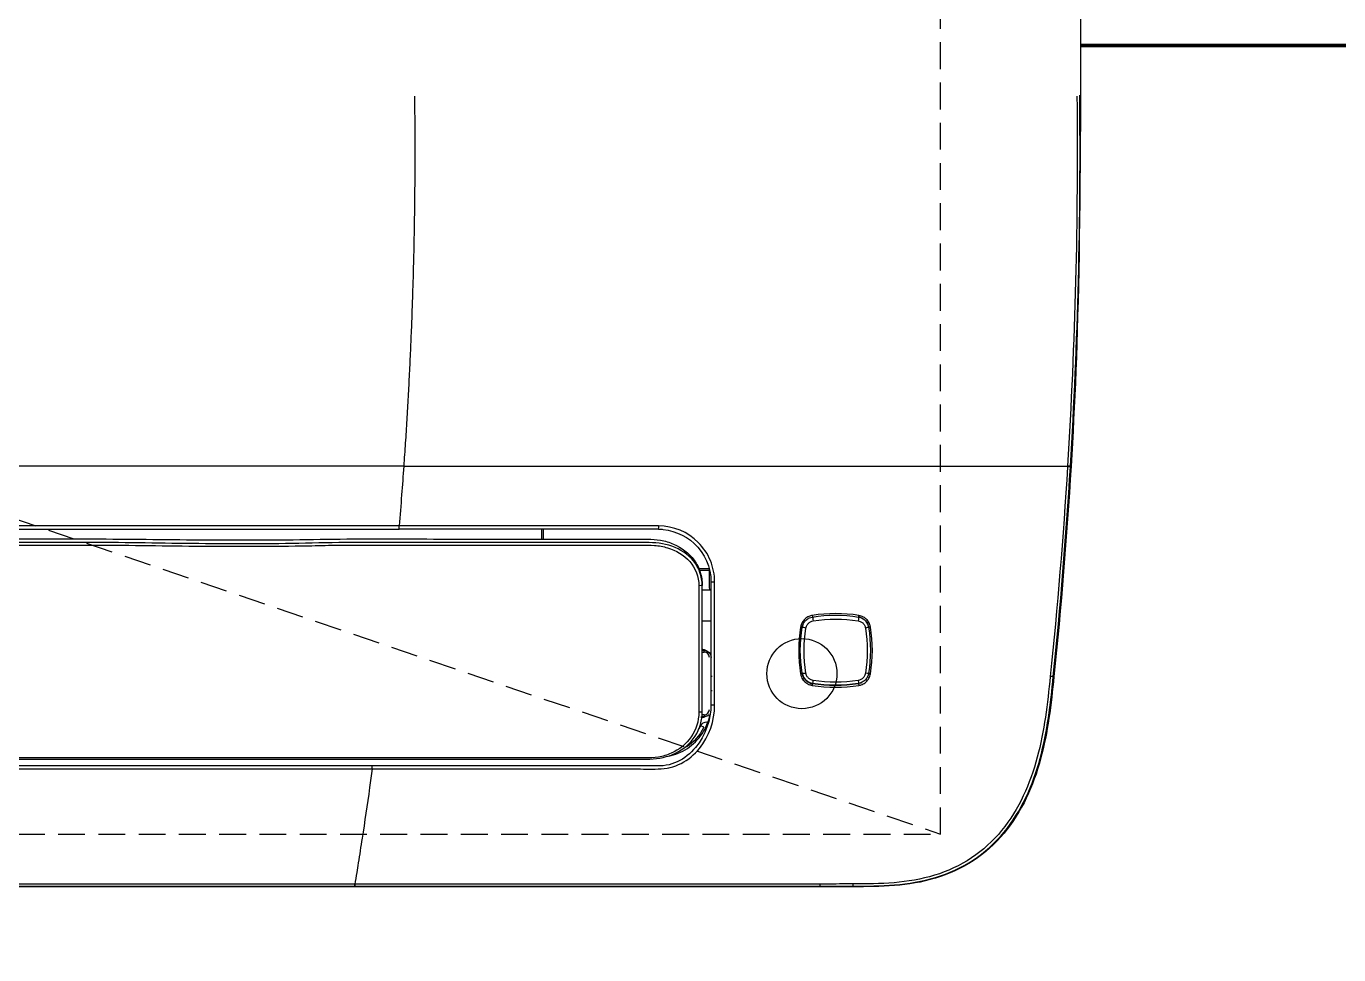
# Model space of a CAD drawing. Header units: inches. Extents: x 4000 to 56200, y 2703 to 36422.
# Drawn here: x 42720 to 43086.7, y 17555.2 to 17814.6 of the extents above; entities that cross this region are included whole.
import ezdxf

# ---------------------------------------------------------------- set-up
doc = ezdxf.new("R2010")
doc.units = ezdxf.units.IN
doc.header["$LTSCALE"] = 30
doc.header["$MEASUREMENT"] = 0
doc.linetypes.add('HIDDEN', pattern=[0.375, 0.25, -0.125])
doc.layers.add('06-LIGHT', color=4, linetype='Continuous')
doc.layers.add('3.기호.계단선', color=30, linetype='Continuous')
doc.linetypes.add('FENCELINE1', pattern='A,0.25,-0.1,[133,ltypeshp.shx,S=0.1,R=0,X=-0.1,Y=0],-0.1,1', length=1.45)

# ---------------------------------------------------------------- blocks, each defined once
blk = doc.blocks.new('1370')
at = {"color": 1, "linetype": 'HIDDEN'}
blk.add_line((15882.63, 18029.5), (17175.4, 17588.85), dxfattribs=at)
at = {"color": 8}
for p, q in [((17025.43, 17691.65), (16032.59, 17691.65)), ((17024.14, 17674.99), (16033.87, 17674.99)), ((16033.87, 17674.03), (17024.15, 17674.03)), ((17063.96, 17674.08), (17063.96, 17671.31)), ((17064.45, 17671.31), (17064.45, 17674.08)), ((17097.06, 17674.08), (17097.69, 17674.08)), ((17110.77, 17662.96), (17107.69, 17662.96)), ((17107.85, 17662.61), (17110.77, 17662.61)), ((17110.77, 17662.96), (17110.77, 17662.61)), ((17110.77, 17662.61), (17110.77, 17657.72)), ((17108.81, 17657.15), (17111.26, 17657.15)), ((17111.26, 17648.33), (17108.81, 17648.33)), ((17109.35, 17640.21), (17108.81, 17640.21)), ((17108.81, 17639.72), (17109.35, 17639.72)), ((17109.35, 17639.72), (17109.35, 17640.21)), ((17111.6, 17632.91), (17111.3, 17632.91)), ((17111.3, 17629), (17111.6, 17629)), ((17109.27, 17618.71), (17108.39, 17619.15)), ((17108.58, 17621.4), (17108.58, 17621.7)), ((17108.69, 17621.7), (17109.35, 17621.7)), ((17109.35, 17622.19), (17108.73, 17622.19)), ((17109.35, 17622.19), (17109.35, 17621.7)), ((17011.63, 17574.84), (16046.39, 17574.84)), ((16046.39, 17574.36), (17011.63, 17574.36)), ((17011.63, 17574.17), (16046.39, 17574.17)), ((17011.63, 17574.84), (17011.63, 17574.36)), ((17011.63, 17574.36), (17011.63, 17574.17)), ((17141.72, 17574.17), (17141.72, 17574.35)), ((17150.92, 17574.17), (17150.92, 17574.35))]:
    blk.add_line(p, q, dxfattribs=at)
at = {"color": 0}
blk.add_line((17207.08, 17632.9), (17206.91, 17632.92), dxfattribs=at)
at = {"color": 1, "linetype": 'HIDDEN'}
blk.add_lwpolyline([(17175.4, 17588.85), (17175.4, 18029.5), (15882.63, 18029.5), (15882.63, 17588.85)], close=True, dxfattribs=at)
at = {"color": 1, "ltscale": 5}
blk.add_circle((17136.67, 17633.7), 9.79, dxfattribs=at)
at = {"color": 8}
for centre, radius, start, end in [((17111.75, 17657.72), 0.979, 180, 225), ((17108.58, 17638.15), 2.15, 72.9253, 90), ((17109.35, 17638.25), 1.47, 0, 90), ((17109.35, 17623.66), 1.47, 270, 0), ((17096.58, 17625.07), 13.22, 328.097, 333.4012), ((17108.58, 17623.85), 2.15, 270, 273.0122), ((17110.15, 17618.27), 0.49, 90, 153.4012)]:
    blk.add_arc(centre, radius, start, end, dxfattribs=at)
at = {"color": 8, "extrusion": (0, 0, -1)}
for centre, radius, start, end in [((-17108.58, 17638.15), 2.45, 90, 129.1993), ((-17109.35, 17638.25), 1.96, 90, 180), ((-17110.15, 17618.27), 1.96, 26.5988, 90), ((-17108.58, 17623.85), 2.45, 238.1625, 270), ((-17109.35, 17623.66), 1.96, 223.9524, 270), ((-17096.58, 17625.07), 14.2, 206.5988, 236.6418)]:
    blk.add_arc(centre, radius, start, end, dxfattribs=at)
for centre, major_axis, ratio, start_param, end_param in [((17096.57, 17675.01), (0, -0.979), 0.039572, 4.743067, 6.253409), ((17107.83, 17658.36), (0.979, 0), 0.091087, 0, 1.524136), ((17112.24, 17659.34), (-0.979, 0), 0.07156, 4.657594, 6.336089), ((17139.51, 17650), (-0.079, 0.483), 0.06114, 1.678256, 3.141593), ((17139.74, 17648.55), (-0.157, 0.967), 0.073171, 0, 1.688079), ((17152.31, 17648.55), (-0.157, -0.967), 0.114633, 3.172472, 4.795856), ((17152.54, 17650), (0.079, 0.483), 0.102662, 1.648499, 3.141593), ((17136.27, 17646.76), (-0.483, 0.079), 0.093123, 3.141593, 4.62253), ((17137.72, 17646.53), (-0.967, 0.157), 0.09423, 4.607252, 6.074525), ((17154.33, 17646.53), (-0.967, -0.157), 0.119638, 3.294614, 4.630175), ((17155.78, 17646.76), (0.483, 0.079), 0.113629, 1.4976, 3.141593), ((17136.27, 17633.73), (0.483, 0.079), 0.154688, 0, 1.526261), ((17137.72, 17633.96), (-0.967, -0.157), 0.15433, 4.652507, 6.076962), ((17154.33, 17633.96), (-0.967, 0.157), 0.118028, 3.276991, 4.597384), ((17155.78, 17633.73), (-0.483, 0.079), 0.119995, 4.608145, 6.283185), ((17139.51, 17630.49), (0.079, 0.483), 0.094032, 0, 1.712132), ((17139.74, 17631.94), (-0.157, -0.967), 0.107455, 4.844449, 6.283185), ((17152.31, 17631.94), (-0.157, 0.967), 0.069084, 1.724652, 3.141593), ((17152.54, 17630.49), (-0.079, 0.483), 0.055123, 0, 1.728004), ((17107.83, 17623.11), (0.979, 0), 0.211564, 0, 1.531745), ((17099.8, 17607.23), (-0.49, 0), 0.595918, 0, 1.449973), ((17141.72, 17575.33), (0, 0.979), 0.001772, 1.994298, 3.089233), ((17150.92, 17575.33), (0, -0.979), 0.001929, 5.117994, 6.230825)]:
    blk.add_ellipse(centre, major_axis=major_axis, ratio=ratio, start_param=start_param, end_param=end_param, dxfattribs=at)
at = {"color": 0, "extrusion": (0, 0, -1)}
blk.add_ellipse((17205.93, 17633.02), major_axis=(0.974, -0.099), ratio=0.077303, start_param=0.052517, end_param=1.433522, dxfattribs=at)
at = {"color": 8}
for points, degree in [([(17214.46, 17854.2), (17214.84, 17760.82), (17213.97, 17726.19), (17211.86, 17691.64)], 3), ([(17211.69, 17691.62), (17213.79, 17726.15), (17214.66, 17760.74), (17214.29, 17795.33)], 3), ([(17028.43, 17795.05), (17029.06, 17743.35), (17025.43, 17691.65)], 2), ([(17213.51, 17795.06), (17213.88, 17760.57), (17212.99, 17726.07), (17210.88, 17691.65)], 3), ([(17210.87, 17691.51), (17209.67, 17671.93), (17208.07, 17652.4), (17206.06, 17632.93)], 3), ([(17206.91, 17632.92), (17208.89, 17652.36), (17210.48, 17671.91), (17211.68, 17691.48)], 3), ([(17211.86, 17691.64), (17210.66, 17672.01), (17209.07, 17652.41), (17207.08, 17632.9)], 3), ([(17211.68, 17691.48), (17211.66, 17691.47), (17211.3, 17691.49), (17210.87, 17691.51)], 3), ([(17211.69, 17691.62), (17211.67, 17691.61), (17211.31, 17691.63), (17210.88, 17691.65)], 3), ([(17211.68, 17691.48), (17211.68, 17691.53), (17211.69, 17691.57), (17211.69, 17691.62)], 3), ([(17211.8, 17691.59), (17211.76, 17691.55), (17211.72, 17691.52), (17211.68, 17691.48)], 3), ([(17211.8, 17691.59), (17211.82, 17691.6), (17211.84, 17691.62), (17211.86, 17691.64)], 3), ([(17024.15, 17674.03), (17024.15, 17674.04), (17024.15, 17674.49), (17024.15, 17674.99)], 3), ([(17096.61, 17674.98), (17072.47, 17674.98), (17048.31, 17674.99), (17024.15, 17674.99)], 3), ([(17096.57, 17674.03), (17072.47, 17674.03), (17048.35, 17674.03), (17024.24, 17674.03)], 3), ([(17107.88, 17658.27), (17107.88, 17646.37), (17107.87, 17634.58), (17107.87, 17622.9)], 3), ([(17108.81, 17623.11), (17108.81, 17634.74), (17108.81, 17646.5), (17108.81, 17658.36)], 3), ([(17111.26, 17659.34), (17111.26, 17647.83), (17111.26, 17636.4), (17111.26, 17625.07)], 3), ([(17112.29, 17624.88), (17112.29, 17636.25), (17112.29, 17647.73), (17112.29, 17659.27)], 3), ([(17152.59, 17649.95), (17148.25, 17650.66), (17143.9, 17650.66), (17139.54, 17649.95)], 3), ([(17139.58, 17649.52), (17143.89, 17650.21), (17148.18, 17650.21), (17152.46, 17649.52)], 3), ([(17139.83, 17648.45), (17144.03, 17649.14), (17148.22, 17649.13), (17152.4, 17648.45)], 3), ([(17136.3, 17646.71), (17135.59, 17642.34), (17135.6, 17637.99), (17136.3, 17633.65)], 3), ([(17136.75, 17633.8), (17136.06, 17638.08), (17136.05, 17642.37), (17136.75, 17646.68)], 3), ([(17137.8, 17633.83), (17137.12, 17638.01), (17137.12, 17642.21), (17137.8, 17646.42)], 3), ([(17154.43, 17646.43), (17155.11, 17642.23), (17155.11, 17638.03), (17154.42, 17633.83)], 3), ([(17155.3, 17646.68), (17155.99, 17642.39), (17155.99, 17638.09), (17155.3, 17633.8)], 3), ([(17155.82, 17633.66), (17156.53, 17638.01), (17156.53, 17642.36), (17155.82, 17646.71)], 3), ([(17155.29, 17633.24), (17155.35, 17633.43), (17155.4, 17633.62), (17155.44, 17633.81)], 3), ([(17139, 17630.98), (17139.18, 17630.93), (17139.36, 17630.88), (17139.54, 17630.84)], 3), ([(17139.58, 17630.97), (17139.54, 17630.84)], 1), ([(17139.54, 17630.41), (17143.88, 17629.71), (17148.23, 17629.71), (17152.58, 17630.42)], 3), ([(17139.58, 17630.97), (17143.87, 17630.28), (17148.16, 17630.28), (17152.46, 17630.97)], 3), ([(17152.46, 17630.97), (17148.16, 17630.27), (17143.87, 17630.27), (17139.58, 17630.97)], 3), ([(17152.4, 17631.8), (17148.2, 17631.12), (17144.01, 17631.12), (17139.82, 17631.8)], 3), ([(17152.46, 17630.97), (17152.79, 17631.03), (17153.11, 17631.13), (17153.41, 17631.27)], 3), ([(17112.29, 17624.88), (17111.76, 17624.88), (17111.26, 17624.97), (17111.26, 17625.07)], 3), ([(17016.64, 17607.08), (17016.64, 17607.37), (17016.64, 17607.7), (17016.64, 17607.95)], 3), ([(17011.78, 17574.84), (17011.73, 17574.84), (17011.68, 17574.84), (17011.63, 17574.84)], 3), ([(17011.63, 17574.36), (17011.67, 17574.36), (17011.71, 17574.36), (17011.75, 17574.36)], 3), ([(17011.76, 17574.84), (17011.76, 17574.56), (17011.76, 17574.37), (17011.76, 17574.36)], 3)]:
    blk.add_open_spline(points, degree=degree, dxfattribs=at)
for points, knots in [([(17025.43, 17691.65), (17025.24, 17688.98), (17024.84, 17683.43), (17024.38, 17677.87), (17024.14, 17674.99)], [0, 0, 0, 0, 0.480429, 1, 1, 1, 1]), ([(17025.43, 17691.65), (17033.34, 17691.65), (17049.15, 17691.65), (17072.87, 17691.65), (17096.59, 17691.65), (17120.29, 17691.65), (17143.96, 17691.65), (17167.58, 17691.65), (17187.22, 17691.65), (17200.92, 17691.65), (17207.5, 17691.65), (17210.16, 17691.65), (17210.88, 17691.65)], [0, 0, 0, 0, 0.127521, 0.255042, 0.382563, 0.510084, 0.637605, 0.765126, 0.892647, 0.956407, 0.988287, 1, 1, 1, 1]), ([(17210.88, 17691.65), (17210.88, 17691.65), (17210.88, 17691.65), (17210.88, 17691.61), (17210.87, 17691.56), (17210.87, 17691.51)], [0, 0, 0, 0, 0.00042, 0.00042, 1, 1, 1, 1]), ([(17112.29, 17659.27), (17112.29, 17661.34), (17111.89, 17663.37), (17110.32, 17667.17), (17109.16, 17668.91), (17104.82, 17673.26), (17100.76, 17674.98), (17096.61, 17674.98)], [0, 0, 0, 0, 0.25, 0.25, 0.5, 0.5, 1, 1, 1, 1]), ([(16206.97, 17671.32), (16286.62, 17671.32), (16797.32, 17671.32), (16896.88, 17671.33), (16916.79, 17671.33), (16946.66, 17671.33), (16956.62, 17671.19), (16976.53, 17671.04), (16986.48, 17671.03), (17001.42, 17671.19), (17006.4, 17671.35), (17016.35, 17671.31), (17021.33, 17671.33), (17036.26, 17671.31), (17046.22, 17671.31), (17066.13, 17671.31), (17076.08, 17671.31), (17088.52, 17671.31), (17091.01, 17671.33), (17094.73, 17671.28), (17095.97, 17671.2), (17098.43, 17670.75), (17099.64, 17670.39), (17103.07, 17668.93), (17105.13, 17667.41), (17107.33, 17664.35), (17107.87, 17663.25), (17108.62, 17660.88), (17108.81, 17659.6), (17108.81, 17658.36)], [0, 0, 0, 0, 0.5, 0.5, 0.625, 0.625, 0.6875, 0.6875, 0.75, 0.75, 0.78125, 0.78125, 0.8125, 0.8125, 0.875, 0.875, 0.9375, 0.9375, 0.953125, 0.953125, 0.960938, 0.960938, 0.96875, 0.96875, 0.984375, 0.984375, 0.992188, 0.992188, 1, 1, 1, 1]), ([(17096.57, 17674.03), (17100.26, 17674.03), (17103.9, 17672.58), (17109.54, 17667.33), (17111.28, 17663.35), (17111.26, 17659.34)], [0, 0, 0, 0, 0.477397, 0.477397, 1, 1, 1, 1]), ([(17108.81, 17658.36), (17108.81, 17660.82), (17107.96, 17663.29), (17104.83, 17667.11), (17102.67, 17668.46), (17098.06, 17670.11), (17095.55, 17670.35), (17090.58, 17670.31), (17088.1, 17670.33), (17075.67, 17670.34), (17065.73, 17670.33), (17045.84, 17670.33), (17035.89, 17670.33), (17020.98, 17670.35), (17016, 17670.32), (17006.06, 17670.37), (17001.09, 17670.15), (16986.17, 17669.92), (16976.22, 17669.93), (16956.33, 17670.14), (16946.38, 17670.36), (16916.54, 17670.36), (16896.65, 17670.35), (16797.18, 17670.34), (16286.55, 17670.34), (16206.97, 17670.34)], [0, 0, 0, 0, 0.015625, 0.015625, 0.03125, 0.03125, 0.046875, 0.046875, 0.0625, 0.0625, 0.125, 0.125, 0.1875, 0.1875, 0.21875, 0.21875, 0.25, 0.25, 0.3125, 0.3125, 0.375, 0.375, 0.5, 0.5, 1, 1, 1, 1]), ([(16206.97, 17669.61), (16286.32, 17669.61), (16796.73, 17669.62), (16895.92, 17669.62), (16915.76, 17669.63), (16945.51, 17669.64), (16955.43, 17669.46), (16975.27, 17669.26), (16985.19, 17669.24), (16997.59, 17669.4), (17000.06, 17669.44), (17005.02, 17669.56), (17007.5, 17669.65), (17014.94, 17669.6), (17019.9, 17669.63), (17034.78, 17669.61), (17044.69, 17669.61), (17064.53, 17669.61), (17074.44, 17669.61), (17086.84, 17669.6), (17089.31, 17669.6), (17093.03, 17669.6), (17094.27, 17669.63), (17096.74, 17669.43), (17097.96, 17669.21), (17101.47, 17668.13), (17103.67, 17666.87), (17106.96, 17663.14), (17107.88, 17660.75), (17107.88, 17658.27)], [0, 0, 0, 0, 0.5, 0.5, 0.625, 0.625, 0.6875, 0.6875, 0.75, 0.75, 0.765625, 0.765625, 0.78125, 0.78125, 0.8125, 0.8125, 0.875, 0.875, 0.9375, 0.9375, 0.953125, 0.953125, 0.960937, 0.960937, 0.96875, 0.96875, 0.984375, 0.984375, 1, 1, 1, 1]), ([(17139.54, 17649.95), (17139.23, 17649.9), (17138.93, 17649.81), (17138.24, 17649.52), (17137.86, 17649.28), (17137.21, 17648.69), (17136.93, 17648.33), (17136.52, 17647.56), (17136.37, 17647.14), (17136.3, 17646.71)], [0, 0, 0, 0, 0.192917, 0.192917, 0.461062, 0.461062, 0.730544, 0.730544, 1, 1, 1, 1]), ([(17136.75, 17646.68), (17136.81, 17647.06), (17136.94, 17647.43), (17137.3, 17648.1), (17137.55, 17648.41), (17138.11, 17648.92), (17138.44, 17649.14), (17139.04, 17649.39), (17139.31, 17649.47), (17139.58, 17649.52)], [0, 0, 0, 0, 0.269491, 0.269491, 0.538893, 0.538893, 0.807005, 0.807005, 1, 1, 1, 1]), ([(17155.3, 17646.69), (17155.23, 17647.07), (17155.1, 17647.44), (17154.73, 17648.12), (17154.49, 17648.43), (17153.91, 17648.95), (17153.57, 17649.16), (17152.97, 17649.41), (17152.72, 17649.48), (17152.46, 17649.52)], [0, 0, 0, 0, 0.27265, 0.27265, 0.545024, 0.545024, 0.818429, 0.818429, 1, 1, 1, 1]), ([(17152.46, 17649.52), (17152.84, 17649.45), (17153.22, 17649.32), (17153.9, 17648.95), (17154.21, 17648.71), (17154.72, 17648.13), (17154.93, 17647.8), (17155.18, 17647.2), (17155.25, 17646.94), (17155.3, 17646.68)], [0, 0, 0, 0, 0.27172, 0.27172, 0.543505, 0.543505, 0.816363, 0.816363, 1, 1, 1, 1]), ([(17155.82, 17646.71), (17155.78, 17647.01), (17155.69, 17647.3), (17155.41, 17647.99), (17155.17, 17648.37), (17154.58, 17649.03), (17154.22, 17649.31), (17153.45, 17649.74), (17153.02, 17649.88), (17152.59, 17649.95)], [0, 0, 0, 0, 0.183724, 0.183724, 0.456559, 0.456559, 0.728262, 0.728262, 1, 1, 1, 1]), ([(17137.05, 17647.64), (17137.03, 17647.59), (17137.01, 17647.54), (17136.88, 17647.23), (17136.8, 17646.96), (17136.75, 17646.69)], [0, 0, 0, 0, 0.160192, 0.160192, 1, 1, 1, 1]), ([(17137.8, 17646.42), (17137.84, 17646.62), (17137.89, 17646.81), (17138.08, 17647.25), (17138.23, 17647.48), (17138.6, 17647.88), (17138.82, 17648.06), (17139.3, 17648.32), (17139.56, 17648.41), (17139.83, 17648.45)], [0, 0, 0, 0, 0.196332, 0.196332, 0.463832, 0.463832, 0.732023, 0.732023, 1, 1, 1, 1]), ([(17152.4, 17648.45), (17152.59, 17648.42), (17152.77, 17648.37), (17153.2, 17648.2), (17153.44, 17648.05), (17153.85, 17647.68), (17154.03, 17647.45), (17154.29, 17646.97), (17154.38, 17646.7), (17154.43, 17646.43)], [0, 0, 0, 0, 0.18135, 0.18135, 0.454723, 0.454723, 0.727257, 0.727257, 1, 1, 1, 1]), ([(17136.75, 17633.81), (17136.81, 17633.42), (17136.94, 17633.05), (17137.32, 17632.36), (17137.57, 17632.05), (17138.15, 17631.54), (17138.49, 17631.32), (17139.09, 17631.08), (17139.33, 17631.01), (17139.58, 17630.97)], [0, 0, 0, 0, 0.274287, 0.274287, 0.548482, 0.548482, 0.823328, 0.823328, 1, 1, 1, 1]), ([(17139.58, 17630.97), (17139.2, 17631.03), (17138.83, 17631.16), (17138.16, 17631.53), (17137.85, 17631.77), (17137.33, 17632.34), (17137.12, 17632.68), (17136.87, 17633.28), (17136.79, 17633.54), (17136.75, 17633.8)], [0, 0, 0, 0, 0.269856, 0.269856, 0.539874, 0.539874, 0.812749, 0.812749, 1, 1, 1, 1]), ([(17139.82, 17631.8), (17139.65, 17631.83), (17139.47, 17631.88), (17139.04, 17632.05), (17138.8, 17632.2), (17138.38, 17632.57), (17138.2, 17632.79), (17137.94, 17633.28), (17137.84, 17633.55), (17137.8, 17633.83)], [0, 0, 0, 0, 0.176162, 0.176162, 0.450777, 0.450777, 0.725271, 0.725271, 1, 1, 1, 1]), ([(17154.42, 17633.83), (17154.39, 17633.63), (17154.33, 17633.43), (17154.14, 17633), (17153.99, 17632.77), (17153.62, 17632.37), (17153.4, 17632.19), (17152.93, 17631.94), (17152.66, 17631.85), (17152.4, 17631.8)], [0, 0, 0, 0, 0.20016, 0.20016, 0.466664, 0.466664, 0.733444, 0.733444, 1, 1, 1, 1]), ([(17155.3, 17633.8), (17155.24, 17633.43), (17155.11, 17633.06), (17154.74, 17632.38), (17154.5, 17632.07), (17153.93, 17631.56), (17153.6, 17631.35), (17153, 17631.09), (17152.73, 17631.01), (17152.46, 17630.97)], [0, 0, 0, 0, 0.270507, 0.270507, 0.540882, 0.540882, 0.809012, 0.809012, 1, 1, 1, 1]), ([(17136.3, 17633.65), (17136.35, 17633.35), (17136.44, 17633.06), (17136.72, 17632.37), (17136.97, 17631.98), (17137.55, 17631.33), (17137.91, 17631.05), (17138.68, 17630.63), (17139.1, 17630.48), (17139.54, 17630.41)], [0, 0, 0, 0, 0.18724, 0.18724, 0.459979, 0.459979, 0.729931, 0.729931, 1, 1, 1, 1]), ([(17206.06, 17632.93), (17205.27, 17625.31), (17204.39, 17617.72), (17201.42, 17606.64), (17200.14, 17603), (17196.9, 17596.13), (17194.9, 17592.84), (17190.05, 17586.93), (17187.25, 17584.35), (17180.84, 17580.08), (17177.38, 17578.49), (17170.02, 17576.24), (17166.21, 17575.61), (17158.6, 17574.97), (17154.76, 17574.95), (17150.92, 17574.94)], [0, 0, 0, 0, 0.25, 0.25, 0.375, 0.375, 0.5, 0.5, 0.625, 0.625, 0.75, 0.75, 0.875, 0.875, 1, 1, 1, 1]), ([(17150.92, 17574.35), (17154.81, 17574.35), (17158.7, 17574.36), (17166.41, 17574.99), (17170.28, 17575.62), (17177.74, 17577.87), (17181.25, 17579.47), (17187.76, 17583.76), (17190.62, 17586.36), (17195.56, 17592.32), (17197.6, 17595.65), (17200.91, 17602.6), (17202.21, 17606.28), (17205.24, 17617.5), (17206.12, 17625.24), (17206.91, 17632.92)], [0, 0, 0, 0, 0.125, 0.125, 0.25, 0.25, 0.375, 0.375, 0.5, 0.5, 0.625, 0.625, 0.75, 0.75, 1, 1, 1, 1]), ([(17207.08, 17632.9), (17206.28, 17625.15), (17205.4, 17617.39), (17202.32, 17606.08), (17201.03, 17602.43), (17197.7, 17595.47), (17195.62, 17592.11), (17190.67, 17586.17), (17187.75, 17583.53), (17181.26, 17579.28), (17177.7, 17577.67), (17170.2, 17575.42), (17166.39, 17574.81), (17158.69, 17574.18), (17154.81, 17574.17), (17150.92, 17574.17)], [0, 0, 0, 0, 0.25, 0.25, 0.375, 0.375, 0.5, 0.5, 0.625, 0.625, 0.75, 0.75, 0.875, 0.875, 1, 1, 1, 1]), ([(17152.58, 17630.42), (17152.89, 17630.47), (17153.19, 17630.55), (17153.88, 17630.85), (17154.26, 17631.09), (17154.91, 17631.68), (17155.19, 17632.03), (17155.61, 17632.8), (17155.75, 17633.23), (17155.82, 17633.66)], [0, 0, 0, 0, 0.190979, 0.190979, 0.459227, 0.459227, 0.72967, 0.72967, 1, 1, 1, 1]), ([(16206.97, 17609.81), (16286.74, 17609.81), (16797.56, 17609.8), (16917.21, 17609.81), (16957.1, 17609.79), (17016.92, 17609.81), (17036.86, 17609.8), (17066.77, 17609.8), (17076.74, 17609.79), (17089.19, 17609.79), (17091.69, 17609.73), (17096.66, 17609.9), (17099.15, 17610.41), (17103.55, 17612.56), (17105.49, 17614.17), (17108.13, 17618.24), (17108.81, 17620.66), (17108.81, 17623.11)], [0, 0, 0, 0, 0.5, 0.5, 0.75, 0.75, 0.875, 0.875, 0.9375, 0.9375, 0.953125, 0.953125, 0.96875, 0.96875, 0.984375, 0.984375, 1, 1, 1, 1]), ([(17107.87, 17622.9), (17107.87, 17620.46), (17107.13, 17618.04), (17104.37, 17614.03), (17102.39, 17612.44), (17099.01, 17610.96), (17097.8, 17610.6), (17095.37, 17610.2), (17094.13, 17610.16), (17090.4, 17610.15), (17087.92, 17610.16), (17075.5, 17610.16), (17065.56, 17610.17), (17035.74, 17610.18), (17015.85, 17610.19), (16956.19, 17610.17), (16916.42, 17610.18), (16797.11, 17610.18), (16286.51, 17610.18), (16206.97, 17610.18)], [0, 0, 0, 0, 0.015625, 0.015625, 0.03125, 0.03125, 0.039062, 0.039062, 0.046875, 0.046875, 0.0625, 0.0625, 0.125, 0.125, 0.25, 0.25, 0.5, 0.5, 1, 1, 1, 1]), ([(17111.26, 17625.07), (17111.25, 17620.79), (17109.75, 17616.49), (17105.57, 17611.4), (17103.84, 17609.99), (17100.87, 17608.63), (17099.84, 17608.29), (17097.65, 17607.91), (17096.55, 17607.92), (17086.7, 17607.98), (17077.95, 17607.94), (17051.68, 17607.94), (17034.16, 17607.94), (17016.64, 17607.95)], [0, 0, 0, 0, 0.125, 0.125, 0.1875, 0.1875, 0.21875, 0.21875, 0.25, 0.25, 0.5, 0.5, 1, 1, 1, 1]), ([(17016.64, 17607.08), (17034.39, 17607.07), (17052.15, 17607.07), (17074.34, 17607.07), (17078.78, 17607.07), (17085.44, 17607.07), (17087.66, 17607.07), (17092.09, 17607.07), (17094.31, 17607.03), (17098.75, 17607.11), (17100.97, 17607.63), (17104.92, 17609.62), (17106.64, 17611.08), (17110.82, 17616.2), (17112.27, 17620.49), (17112.29, 17624.88)], [0, 0, 0, 0, 0.5, 0.5, 0.625, 0.625, 0.6875, 0.6875, 0.75, 0.75, 0.8125, 0.8125, 0.875, 0.875, 1, 1, 1, 1]), ([(17099.43, 17610.66), (17100.35, 17610.84), (17103.13, 17611.67), (17107.23, 17614.39), (17109.95, 17618.49), (17110.8, 17621.27), (17110.98, 17622.22), (17110.98, 17622.23)], [0, 0, 0, 0, 0.160215, 0.495467, 0.830718, 0.998344, 1, 1, 1, 1]), ([(17016.64, 17607.95), (17013.61, 17607.95), (17010.57, 17607.95), (17001.47, 17607.94), (16995.4, 17607.94), (16983.26, 17607.94), (16977.2, 17607.95), (16958.99, 17607.95), (16946.86, 17607.95), (16928.65, 17607.94), (16922.58, 17607.94), (16910.45, 17607.94), (16904.38, 17607.94), (16892.24, 17607.94), (16886.17, 17607.94), (16867.97, 17607.94), (16855.83, 17607.94), (16837.63, 17607.94), (16831.56, 17607.94), (16819.42, 17607.94), (16813.35, 17607.94), (16795.15, 17607.94), (16695.29, 17607.94), (16677.09, 17607.94), (16671.02, 17607.94), (16658.88, 17607.94), (16398.21, 17607.94), (16291.27, 17607.94), (16279.14, 17607.94), (16260.93, 17607.94), (16254.87, 17607.94), (16242.73, 17607.94), (16236.66, 17607.94), (16224.52, 17607.94), (16218.46, 17607.94), (16200.25, 17607.94), (16188.11, 17607.94), (16169.91, 17607.94), (16163.84, 17607.94), (16151.71, 17607.94), (16145.64, 17607.94), (16127.43, 17607.94), (16115.3, 17607.94), (16097.09, 17607.95), (16091.02, 17607.95), (16078.89, 17607.94), (16072.82, 17607.94), (16058.3, 17607.94), (16049.85, 17607.95), (16041.39, 17607.95)], [0, 0, 0, 0, 0.016728, 0.016728, 0.05018, 0.05018, 0.083633, 0.083633, 0.150538, 0.150538, 0.183991, 0.183991, 0.217444, 0.217444, 0.250897, 0.250897, 0.317803, 0.317803, 0.351255, 0.351255, 0.384708, 0.384708, 0.451614, 0.451614, 0.485067, 0.485067, 0.51852, 0.51852, 0.585425, 0.585425, 0.618878, 0.618878, 0.652331, 0.652331, 0.685784, 0.685784, 0.752689, 0.752689, 0.786142, 0.786142, 0.819595, 0.819595, 0.886501, 0.886501, 0.919954, 0.919954, 0.953407, 0.953407, 1, 1, 1, 1]), ([(16041.39, 17607.08), (16049.84, 17607.08), (16058.3, 17607.08), (16072.82, 17607.08), (16078.89, 17607.08), (16091.02, 17607.08), (16097.09, 17607.08), (16115.3, 17607.08), (16127.43, 17607.08), (16145.64, 17607.08), (16151.71, 17607.08), (16163.84, 17607.08), (16169.91, 17607.08), (16188.11, 17607.08), (16200.25, 17607.08), (16218.46, 17607.08), (16224.52, 17607.08), (16236.66, 17607.08), (16242.73, 17607.08), (16254.87, 17607.08), (16260.93, 17607.08), (16279.14, 17607.08), (16291.27, 17607.08), (16398.21, 17607.08), (16658.88, 17607.08), (16671.02, 17607.08), (16677.09, 17607.08), (16695.29, 17607.08), (16795.15, 17607.08), (16813.35, 17607.08), (16819.42, 17607.08), (16831.56, 17607.08), (16837.63, 17607.08), (16855.83, 17607.08), (16867.97, 17607.08), (16886.17, 17607.08), (16892.24, 17607.08), (16904.38, 17607.08), (16910.45, 17607.08), (16922.58, 17607.08), (16928.65, 17607.08), (16946.86, 17607.08), (16958.99, 17607.08), (16977.2, 17607.08), (16983.26, 17607.08), (16995.4, 17607.08), (17001.47, 17607.08), (17010.57, 17607.08), (17013.61, 17607.08), (17016.64, 17607.08)], [0, 0, 0, 0, 0.046607, 0.046607, 0.08006, 0.08006, 0.113512, 0.113512, 0.180417, 0.180417, 0.213869, 0.213869, 0.247322, 0.247322, 0.314226, 0.314226, 0.347679, 0.347679, 0.381131, 0.381131, 0.414583, 0.414583, 0.481488, 0.481488, 0.514941, 0.514941, 0.548393, 0.548393, 0.615298, 0.615298, 0.64875, 0.64875, 0.682202, 0.682202, 0.749107, 0.749107, 0.78256, 0.78256, 0.816012, 0.816012, 0.849464, 0.849464, 0.916369, 0.916369, 0.949821, 0.949821, 0.983274, 0.983274, 1, 1, 1, 1]), ([(17016.64, 17607.08), (17016.39, 17605.34), (17015.47, 17598.78), (17014.16, 17589.98), (17012.94, 17582.16), (17012.24, 17577.89), (17011.94, 17575.93), (17011.78, 17574.84)], [0, 0, 0, 0, 0.156855, 0.590086, 0.806736, 0.893396, 1, 1, 1, 1]), ([(17141.72, 17574.17), (17137.75, 17574.17), (17133.79, 17574.17), (17113.97, 17574.17), (17098.11, 17574.17), (17066.4, 17574.17), (17050.55, 17574.17), (17032.83, 17574.17), (17030.97, 17574.17), (17023.28, 17574.17), (17017.46, 17574.17), (17011.63, 17574.17)], [0, 0, 0, 0, 0.091413, 0.091413, 0.457066, 0.457066, 0.822718, 0.822718, 0.865652, 0.865652, 1, 1, 1, 1]), ([(17141.72, 17574.93), (17141.07, 17574.93), (17140.41, 17574.93), (17137.15, 17574.92), (17134.54, 17574.92), (17121.48, 17574.9), (17111.04, 17574.89), (17090.15, 17574.87), (17079.7, 17574.86), (17065.66, 17574.85), (17062.07, 17574.85), (17042.9, 17574.84), (17027.32, 17574.84), (17011.75, 17574.84)], [0, 0, 0, 0, 0.015068, 0.015068, 0.075342, 0.075342, 0.316436, 0.316436, 0.557531, 0.557531, 0.640454, 0.640454, 1, 1, 1, 1]), ([(17011.75, 17574.36), (17027.32, 17574.36), (17042.9, 17574.36), (17066.4, 17574.36), (17074.33, 17574.36), (17098.11, 17574.36), (17113.97, 17574.35), (17133.79, 17574.35), (17137.75, 17574.35), (17141.72, 17574.35)], [0, 0, 0, 0, 0.359547, 0.359547, 0.542533, 0.542533, 0.908507, 0.908507, 1, 1, 1, 1]), ([(17150.92, 17574.94), (17150.27, 17574.94), (17149.62, 17574.94), (17146.55, 17574.93), (17144.13, 17574.93), (17141.72, 17574.93)], [0, 0, 0, 0, 0.21279, 0.21279, 1, 1, 1, 1]), ([(17141.72, 17574.35), (17142.71, 17574.35), (17143.7, 17574.35), (17145.73, 17574.35), (17146.77, 17574.35), (17147.85, 17574.35), (17147.9, 17574.35), (17148.94, 17574.35), (17149.93, 17574.35), (17150.92, 17574.35)], [0, 0, 0, 0, 0.32301, 0.32301, 0.661505, 0.661505, 0.67699, 0.67699, 1, 1, 1, 1]), ([(17150.92, 17574.17), (17149.93, 17574.17), (17148.94, 17574.17), (17146.91, 17574.17), (17145.87, 17574.17), (17143.79, 17574.17), (17142.75, 17574.17), (17141.72, 17574.17)], [0, 0, 0, 0, 0.32301, 0.32301, 0.661505, 0.661505, 1, 1, 1, 1])]:
    blk.add_open_spline(points, degree=3, knots=knots, dxfattribs=at)

msp = doc.modelspace()

# ---------------------------------------------------------------- linework, layer by layer
at = {"layer": '3.기호.계단선', "linetype": 'FENCELINE1', "ltscale": 5}
msp.add_lwpolyline([(43014.55, 17809.17, 1, 1, 0), (44128.08, 17809.17, 1, 1, 0), (44128.08, 16902.99, 1, 1, 0), (45700.05, 16902.99, 1, 1, 0)], format="xyseb", dxfattribs=at)

# ---------------------------------------------------------------- block references
at = {"layer": '06-LIGHT'}
msp.add_blockref('1370', (25800, 0), dxfattribs=at)

doc.saveas('drawing.dxf')
